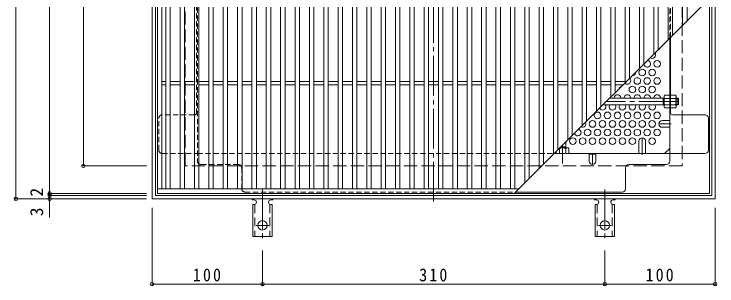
# Model space of a CAD drawing. Units: millimetres at full size, sheet at 1:4. Extents: x -887 to 1015, y -780 to 760.
# Drawn here: x -875 to -238, y 29 to 276 of the extents above; entities that cross this region are included whole.
import ezdxf
from ezdxf.enums import TextEntityAlignment as Align

# ---------------------------------------------------------------- set-up
doc = ezdxf.new("R2010")
doc.units = ezdxf.units.MM
doc.header["$LTSCALE"] = 4
doc.header["$PDMODE"] = 32
doc.header["$PDSIZE"] = 3.2
for name, pattern in [('CHAIN1', [8, 5, -1, 1, -1]), ('CHAIN2', [12, 9, -1, 1, -1]), ('DASHED1', [1.8, 1.2, -0.6]), ('DASHED2', [3, 2, -1]), ('DASHED3', [4, 3, -1])]:
    doc.linetypes.add(name, pattern=pattern)
for name, color, linetype, lineweight in [('A-1_躯体', 2, 'Continuous', 9), ('A-2_仕上', 3, 'Continuous', 9), ('A-4_その他', 7, 'Continuous', 9), ('A-6_寸法', 2, 'Continuous', 9), ('A-7_ハッチ', 2, 'Continuous', 9), ('A-8_記号', 2, 'Continuous', 9), ('A-A_ﾊｯﾁ-ﾜｸ', 3, 'Continuous', 9), ('A-B_ﾊｯﾁ', 2, 'Continuous', 9)]:
    doc.layers.add(name, color=color, linetype=linetype, lineweight=lineweight)
doc.styles.add('ＭＳ ゴシック', font='')
doc.styles.get('ＭＳ ゴシック').set_extended_font_data('MS Gothic')

msp = doc.modelspace()

# ---------------------------------------------------------------- linework, layer by layer
at = {"layer": 'A-1_躯体'}
for p, q in [((-239.713, 618.162), (-239.713, 108.162)), ((-242.713, 615.162), (-242.713, 111.162)), ((-242.713, 111.162), (-746.713, 111.162)), ((-239.713, 108.162), (-749.713, 108.162))]:
    msp.add_line(p, q, dxfattribs=at)
at = {"layer": 'A-1_躯体', "linetype": 'DASHED3'}
for p, q in [((-269.713, 588.162), (-269.713, 138.162)), ((-269.713, 138.162), (-719.713, 138.162))]:
    msp.add_line(p, q, dxfattribs=at)
at = {"layer": 'A-1_躯体'}
for points in [[(-749.713, 108.162), (-749.713, 618.162), (-239.713, 618.162)], [(-746.713, 111.162), (-746.713, 615.162), (-242.713, 615.162)]]:
    msp.add_lwpolyline(points, dxfattribs=at)
at = {"layer": 'A-1_躯体', "linetype": 'DASHED3'}
msp.add_lwpolyline([(-719.713, 138.162), (-719.713, 588.162), (-269.713, 588.162)], dxfattribs=at)
at = {"layer": 'A-2_仕上'}
for p, q in [((-744.713, 113.162), (-744.713, 613.162)), ((-244.712, 613.162), (-244.712, 113.162)), ((-740.713, 117.162), (-740.713, 609.162)), ((-737.213, 117.162), (-737.213, 609.162)), ((-733.213, 117.162), (-733.213, 609.162)), ((-724.213, 117.162), (-724.213, 609.162)), ((-720.213, 117.162), (-720.213, 609.162)), ((-711.213, 117.162), (-711.213, 609.162)), ((-707.213, 117.162), (-707.213, 609.162)), ((-698.213, 117.162), (-698.213, 609.162)), ((-694.213, 117.162), (-694.213, 609.162)), ((-685.213, 117.162), (-685.213, 609.162)), ((-681.213, 117.162), (-681.213, 609.162)), ((-672.213, 117.162), (-672.213, 609.162)), ((-668.213, 117.162), (-668.213, 609.162)), ((-659.213, 117.162), (-659.213, 609.162)), ((-655.213, 117.162), (-655.213, 609.162)), ((-646.213, 117.162), (-646.213, 609.162)), ((-642.213, 117.162), (-642.213, 609.162)), ((-633.213, 117.162), (-633.213, 609.162)), ((-629.213, 117.162), (-629.213, 609.162)), ((-620.213, 117.162), (-620.213, 609.162)), ((-616.213, 117.162), (-616.213, 609.162)), ((-607.213, 117.162), (-607.213, 609.162)), ((-603.213, 117.162), (-603.213, 609.162)), ((-594.213, 117.162), (-594.213, 609.162)), ((-590.213, 117.162), (-590.213, 609.162)), ((-581.213, 117.162), (-581.213, 609.162)), ((-577.213, 117.162), (-577.213, 609.162)), ((-568.213, 117.162), (-568.213, 609.162)), ((-564.213, 117.162), (-564.213, 609.162)), ((-555.213, 117.162), (-555.213, 609.162)), ((-551.213, 117.162), (-551.213, 609.162)), ((-542.213, 117.162), (-542.213, 609.162)), ((-538.213, 117.162), (-538.213, 609.162)), ((-529.213, 117.162), (-529.213, 609.162)), ((-525.213, 117.162), (-525.213, 609.162)), ((-516.213, 117.162), (-516.213, 609.162)), ((-512.213, 117.162), (-512.213, 609.162)), ((-503.213, 117.162), (-503.213, 609.162)), ((-499.213, 117.162), (-499.213, 609.162)), ((-490.213, 117.162), (-490.213, 609.162)), ((-486.213, 117.162), (-486.213, 609.162)), ((-477.213, 117.162), (-477.213, 609.162)), ((-473.213, 117.162), (-473.213, 609.162)), ((-464.213, 117.162), (-464.213, 609.162)), ((-460.213, 117.162), (-460.213, 609.162)), ((-451.213, 117.162), (-451.213, 609.162)), ((-447.213, 117.162), (-447.213, 609.162)), ((-438.213, 117.162), (-438.213, 609.162)), ((-434.213, 117.162), (-434.213, 609.162)), ((-425.213, 117.162), (-425.213, 609.162)), ((-421.213, 117.162), (-421.213, 609.162)), ((-412.213, 609.162), (-412.213, 122.662)), ((-408.213, 609.162), (-408.213, 126.662)), ((-399.213, 609.162), (-399.213, 135.662)), ((-395.213, 609.162), (-395.213, 139.662)), ((-386.213, 609.162), (-386.213, 148.662)), ((-382.213, 609.162), (-382.213, 152.662)), ((-373.213, 609.162), (-373.213, 161.662)), ((-369.213, 609.162), (-369.213, 165.662)), ((-360.213, 609.162), (-360.213, 174.662)), ((-356.213, 609.162), (-356.213, 178.662)), ((-347.213, 609.162), (-347.213, 187.662)), ((-343.213, 609.162), (-343.213, 191.662)), ((-334.213, 609.162), (-334.213, 200.662)), ((-330.213, 609.162), (-330.213, 204.662)), ((-321.213, 609.162), (-321.213, 213.662)), ((-317.213, 609.162), (-317.213, 217.662)), ((-308.213, 609.162), (-308.213, 226.662)), ((-304.213, 609.162), (-304.213, 230.662)), ((-295.213, 609.162), (-295.213, 239.662)), ((-291.213, 609.162), (-291.213, 243.662)), ((-282.213, 609.162), (-282.213, 252.662)), ((-278.213, 609.162), (-278.213, 256.662)), ((-269.213, 609.162), (-269.213, 265.662)), ((-265.213, 609.162), (-265.213, 269.662)), ((-244.713, 290.162), (-421.713, 113.162)), ((-740.713, 214.662), (-737.213, 214.662)), ((-740.713, 211.662), (-737.213, 211.662)), ((-733.213, 214.662), (-724.213, 214.662)), ((-733.213, 211.662), (-724.213, 211.662)), ((-720.213, 214.662), (-711.213, 214.662)), ((-720.213, 211.662), (-711.213, 211.662)), ((-707.213, 214.662), (-698.213, 214.662)), ((-707.213, 211.662), (-698.213, 211.662)), ((-694.213, 214.662), (-685.213, 214.662)), ((-694.213, 211.662), (-685.213, 211.662)), ((-681.213, 214.662), (-672.213, 214.662)), ((-681.213, 211.662), (-672.213, 211.662)), ((-668.213, 214.662), (-659.213, 214.662)), ((-668.213, 211.662), (-659.213, 211.662)), ((-655.213, 214.662), (-646.213, 214.662)), ((-655.213, 211.662), (-646.213, 211.662)), ((-642.213, 214.662), (-633.213, 214.662)), ((-642.213, 211.662), (-633.213, 211.662)), ((-629.213, 214.662), (-620.213, 214.662)), ((-629.213, 211.662), (-620.213, 211.662)), ((-616.213, 214.662), (-607.213, 214.662)), ((-616.213, 211.662), (-607.213, 211.662)), ((-603.213, 214.662), (-594.213, 214.662)), ((-603.213, 211.662), (-594.213, 211.662)), ((-590.213, 214.662), (-581.213, 214.662)), ((-590.213, 211.662), (-581.213, 211.662)), ((-577.213, 214.662), (-568.213, 214.662)), ((-577.213, 211.662), (-568.213, 211.662)), ((-564.213, 214.662), (-555.213, 214.662)), ((-564.213, 211.662), (-555.213, 211.662)), ((-551.213, 214.662), (-542.213, 214.662)), ((-551.213, 211.662), (-542.213, 211.662)), ((-538.213, 214.662), (-529.213, 214.662)), ((-538.213, 211.662), (-529.213, 211.662)), ((-525.213, 214.662), (-516.213, 214.662)), ((-525.213, 211.662), (-516.213, 211.662)), ((-512.213, 214.662), (-503.213, 214.662)), ((-512.213, 211.662), (-503.213, 211.662)), ((-499.213, 214.662), (-490.213, 214.662)), ((-499.213, 211.662), (-490.213, 211.662)), ((-486.213, 214.662), (-477.213, 214.662)), ((-486.213, 211.662), (-477.213, 211.662)), ((-473.213, 214.662), (-464.213, 214.662)), ((-473.213, 211.662), (-464.213, 211.662)), ((-460.213, 214.662), (-451.213, 214.662)), ((-460.213, 211.662), (-451.213, 211.662)), ((-447.213, 214.662), (-438.213, 214.662)), ((-447.213, 211.662), (-438.213, 211.662)), ((-434.213, 214.662), (-425.213, 214.662)), ((-434.213, 211.662), (-425.213, 211.662)), ((-421.213, 214.662), (-412.213, 214.662)), ((-421.213, 211.662), (-412.213, 211.662)), ((-408.213, 214.662), (-399.213, 214.662)), ((-408.213, 211.662), (-399.213, 211.662)), ((-395.213, 214.662), (-386.213, 214.662)), ((-395.213, 211.662), (-386.213, 211.662)), ((-382.213, 214.662), (-373.213, 214.662)), ((-382.213, 211.662), (-373.213, 211.662)), ((-369.213, 214.662), (-360.213, 214.662)), ((-369.213, 211.662), (-360.213, 211.662)), ((-356.213, 214.662), (-347.213, 214.662)), ((-356.213, 211.662), (-347.213, 211.662)), ((-343.213, 214.662), (-334.213, 214.662)), ((-343.213, 211.662), (-334.213, 211.662)), ((-330.213, 214.662), (-321.213, 214.662)), ((-330.213, 211.662), (-323.213, 211.662)), ((-744.713, 117.162), (-417.713, 117.162)), ((-244.712, 113.162), (-744.713, 113.162))]:
    msp.add_line(p, q, dxfattribs=at)
at = {"layer": 'A-4_その他'}
for p, q in [((-873.054, 618.162), (-873.054, 108.162)), ((-842.449, 613.162), (-842.449, 113.162)), ((-811.844, 588.162), (-811.844, 138.162)), ((-813.044, 138.162), (-754.713, 138.162)), ((-843.649, 113.162), (-754.713, 113.162)), ((-843.649, 111.162), (-754.713, 111.162)), ((-842.449, 113.162), (-842.449, 111.162)), ((-842.449, 111.162), (-842.449, 91.154)), ((-874.254, 108.162), (-754.713, 108.162)), ((-749.713, 29.585), (-749.713, 100.162)), ((-239.713, 29.585), (-239.713, 100.162)), ((-649.713, 29.585), (-649.713, 61.23)), ((-339.713, 29.585), (-339.713, 61.23)), ((-749.713, 30.785), (-649.713, 30.785)), ((-649.713, 30.785), (-339.713, 30.785)), ((-339.713, 30.785), (-239.713, 30.785))]:
    msp.add_line(p, q, dxfattribs=at)
for p in [(-811.844, 138.162), (-842.449, 113.162), (-873.054, 108.162), (-842.449, 111.162), (-842.449, 108.162), (-749.713, 30.785), (-649.713, 30.785), (-339.713, 30.785), (-239.713, 30.785)]:
    msp.add_point(p, dxfattribs=at)
at = {"layer": 'A-6_寸法'}
for centre in [(-292.213, 230.66), (-305.713, 222.866), (-296.713, 222.866), (-310.213, 215.072), (-301.213, 215.072), (-292.213, 215.072), (-314.713, 207.278), (-305.713, 207.278), (-296.713, 207.278), (-346.213, 183.895), (-337.213, 183.895), (-328.213, 183.895), (-319.213, 183.895), (-310.213, 183.895), (-301.213, 183.895), (-292.213, 183.895), (-350.713, 176.101), (-341.713, 176.101), (-332.713, 176.101), (-323.713, 176.101), (-314.713, 176.101), (-305.713, 176.101), (-296.713, 176.101), (-355.213, 168.306), (-346.213, 168.306), (-337.213, 168.306), (-328.213, 168.306), (-319.213, 168.306), (-310.213, 168.306), (-301.213, 168.306), (-292.213, 168.306), (-368.713, 160.512), (-359.713, 160.512), (-350.713, 160.512), (-341.713, 160.512), (-332.713, 160.512), (-323.713, 160.512), (-314.713, 160.512), (-296.713, 160.512)]:
    msp.add_circle(centre, 3, dxfattribs=at)
for centre, start, end in [((-292.213, 246.249), 282.70722, 347.29278), ((-296.713, 238.454), 228.9492, 41.0508), ((-301.213, 230.66), 179.96123, 90.03877), ((-314.713, 222.866), 264.58915, 5.41085), ((-319.213, 215.072), 216.99966, 53.00034), ((-323.713, 207.278), 111.29624, 158.70376), ((-337.213, 199.483), 357.61786, 19.58149), ((-328.213, 199.483), 357.61786, 182.38214), ((-319.213, 199.483), 357.61786, 182.38214), ((-310.213, 199.483), 357.61786, 182.38214), ((-301.213, 199.483), 357.61786, 182.38214), ((-292.213, 199.483), 357.61786, 182.38214), ((-341.713, 191.689), 204.68201, 33.81492), ((-332.713, 191.689), 146.18508, 33.81492), ((-323.713, 191.689), 146.18508, 33.81492), ((-314.713, 191.689), 146.18508, 33.81492), ((-305.713, 191.689), 146.18508, 33.81492), ((-296.713, 191.689), 146.18508, 33.81492), ((-359.713, 176.101), 237.77811, 32.22189), ((-364.213, 168.306), 191.26992, 78.73008), ((-377.713, 160.512), 338.96053, 352.85353)]:
    msp.add_arc(centre, 3, start, end, dxfattribs=at)
at = {"layer": 'A-7_ハッチ', "linetype": 'CHAIN2'}
msp.add_line((-494.713, 621.759), (-494.713, 104.565), dxfattribs=at)
at = {"layer": 'A-7_ハッチ', "linetype": 'DASHED1'}
for p, q in [((-708.513, 583.966), (-708.513, 142.359)), ((-280.913, 253.962), (-280.913, 583.966)), ((-709.313, 185.32), (-709.313, 344.701)), ((-280.113, 254.762), (-280.113, 344.701)), ((-280.113, 199.359), (-280.913, 199.359)), ((-280.113, 193.159), (-280.913, 193.159)), ((-743.516, 152.359), (-743.516, 181.36)), ((-711.513, 184.36), (-740.516, 184.36)), ((-740.516, 149.359), (-708.513, 149.359)), ((-708.513, 149.359), (-385.517, 149.359)), ((-671.512, 139.359), (-705.513, 139.359)), ((-668.512, 136.359), (-668.512, 117.359)), ((-665.512, 114.359), (-420.517, 114.359))]:
    msp.add_line(p, q, dxfattribs=at)
at = {"layer": 'A-7_ハッチ'}
for p, q in [((-280.113, 185.32), (-280.113, 254.762)), ((-280.913, 142.359), (-280.913, 253.962)), ((-248.909, 184.36), (-277.913, 184.36)), ((-245.909, 152.359), (-245.909, 181.36)), ((-285.525, 149.359), (-280.913, 153.971)), ((-385.517, 149.359), (-248.909, 149.359)), ((-353.713, 148.559), (-347.713, 148.559)), ((-320.914, 117.359), (-320.914, 136.359)), ((-317.914, 139.359), (-283.913, 139.359)), ((-420.517, 114.359), (-323.914, 114.359))]:
    msp.add_line(p, q, dxfattribs=at)
at = {"layer": 'A-7_ハッチ', "linetype": 'DASHED1'}
for centre, start, end in [((-711.513, 187.36), 270, 0), ((-740.516, 181.36), 90, 180), ((-740.516, 152.359), 180, 270), ((-705.513, 142.359), 180, 270), ((-671.512, 136.359), 0, 90), ((-665.512, 117.359), 180, 270)]:
    msp.add_arc(centre, 3, start, end, dxfattribs=at)
at = {"layer": 'A-7_ハッチ'}
for centre, start, end in [((-277.913, 187.36), 180, 270), ((-248.909, 181.36), 0, 90), ((-248.909, 152.359), 270, 0), ((-283.913, 142.359), 270, 0), ((-317.914, 136.359), 90, 180), ((-323.914, 117.359), 270, 0)]:
    msp.add_arc(centre, 3, start, end, dxfattribs=at)
at = {"layer": 'A-8_記号'}
for p, q in [((-287.713, 179.101), (-280.913, 179.101)), ((-287.713, 173.101), (-280.913, 173.101)), ((-308.713, 160.509), (-308.713, 149.359)), ((-302.713, 160.509), (-302.713, 149.359)), ((-353.713, 142.359), (-353.713, 149.359)), ((-347.713, 142.359), (-347.713, 149.359))]:
    msp.add_line(p, q, dxfattribs=at)
at = {"layer": 'A-8_記号', "linetype": 'CHAIN1'}
for p, q in [((-279.713, 176.101), (-290.713, 176.101)), ((-305.713, 148.159), (-305.713, 163.509)), ((-350.713, 149.359), (-350.713, 139.359))]:
    msp.add_line(p, q, dxfattribs=at)
at = {"layer": 'A-8_記号'}
for centre, start, end in [((-287.713, 176.101), 90, 270), ((-305.713, 160.509), 0, 180), ((-350.713, 142.359), 180, 0)]:
    msp.add_arc(centre, 3, start, end, dxfattribs=at)
at = {"layer": 'A-A_ﾊｯﾁ-ﾜｸ', "color": 7, "linetype": 'CHAIN2'}
for p, q in [((-649.713, 116.63), (-649.713, 69.23)), ((-339.713, 116.63), (-339.713, 69.23)), ((-655.489, 84.162), (-643.937, 84.162)), ((-345.489, 84.162), (-333.937, 84.162))]:
    msp.add_line(p, q, dxfattribs=at)
at = {"layer": 'A-A_ﾊｯﾁ-ﾜｸ'}
for p, q in [((-658.463, 103.162), (-657.213, 103.162)), ((-658.463, 103.162), (-658.463, 74.162)), ((-657.713, 107.162), (-657.213, 107.162)), ((-642.218, 107.162), (-641.704, 107.162)), ((-640.963, 103.162), (-642.213, 103.162)), ((-640.963, 103.162), (-640.963, 74.162)), ((-348.463, 103.162), (-347.213, 103.162)), ((-348.463, 103.162), (-348.463, 74.162)), ((-347.713, 107.162), (-347.213, 107.162)), ((-332.218, 107.162), (-331.704, 107.162)), ((-330.963, 103.162), (-332.213, 103.162)), ((-330.963, 103.162), (-330.963, 74.162)), ((-640.963, 74.162), (-658.463, 74.162)), ((-330.963, 74.162), (-348.463, 74.162))]:
    msp.add_line(p, q, dxfattribs=at)
at = {"layer": 'A-A_ﾊｯﾁ-ﾜｸ', "linetype": 'DASHED2'}
for p, q in [((-656.463, 103.308), (-656.463, 74.162)), ((-642.963, 103.308), (-642.963, 74.162)), ((-346.463, 103.308), (-346.463, 74.162)), ((-332.963, 103.308), (-332.963, 74.162))]:
    msp.add_line(p, q, dxfattribs=at)
at = {"layer": 'A-A_ﾊｯﾁ-ﾜｸ'}
for centre in [(-649.713, 84.162), (-339.713, 84.162)]:
    msp.add_circle(centre, 4.25, dxfattribs=at)
for centre, start, end in [((-657.713, 109.162), 209.99951, 269.72403), ((-657.213, 105.162), 270, 90), ((-642.213, 105.162), 90.13329, 270), ((-641.713, 109.162), 270.24162, 330.00072), ((-347.713, 109.162), 209.99951, 269.72403), ((-347.213, 105.162), 270, 90), ((-332.213, 105.162), 90.13329, 270), ((-331.713, 109.162), 270.24162, 330.00072)]:
    msp.add_arc(centre, 2, start, end, dxfattribs=at)
at = {"layer": 'A-B_ﾊｯﾁ', "color": 3}
for p, q in [((-285.913, 199.359), (-335.517, 199.359)), ((-286.913, 193.359), (-286.913, 199.359)), ((-286.913, 198.859), (-285.913, 198.859)), ((-273.413, 199.359), (-275.113, 199.359)), ((-275.113, 198.859), (-272.913, 198.859)), ((-273.413, 193.359), (-273.413, 199.359)), ((-273.413, 199.359), (-272.913, 198.859)), ((-272.913, 193.859), (-272.913, 198.859)), ((-285.913, 193.359), (-341.517, 193.359)), ((-286.913, 193.859), (-285.913, 193.859)), ((-275.113, 193.859), (-272.913, 193.859)), ((-273.413, 193.359), (-275.113, 193.359)), ((-273.413, 193.359), (-272.913, 193.859)), ((-374.913, 159.962), (-374.913, 154.359)), ((-380.413, 154.462), (-380.413, 154.359)), ((-379.517, 155.359), (-374.913, 155.359)), ((-375.413, 155.359), (-375.413, 154.359))]:
    msp.add_line(p, q, dxfattribs=at)
at = {"layer": 'A-B_ﾊｯﾁ'}
for p, q in [((-285.913, 201.359), (-285.48, 202.109)), ((-285.913, 191.359), (-285.913, 201.359)), ((-280.913, 202.109), (-285.48, 202.109)), ((-285.48, 199.222), (-280.913, 199.222)), ((-280.913, 190.609), (-280.913, 202.109)), ((-280.113, 190.609), (-280.113, 202.109)), ((-280.113, 202.109), (-275.546, 202.109)), ((-275.546, 199.222), (-280.113, 199.222)), ((-275.113, 201.359), (-275.546, 202.109)), ((-275.113, 191.359), (-275.113, 201.359)), ((-285.913, 191.359), (-285.48, 190.609)), ((-285.48, 193.495), (-280.913, 193.495)), ((-275.546, 193.495), (-280.113, 193.495)), ((-275.113, 191.359), (-275.546, 190.609)), ((-280.913, 190.609), (-285.48, 190.609)), ((-280.113, 190.609), (-275.546, 190.609)), ((-380.776, 153.926), (-380.776, 149.359)), ((-380.517, 154.359), (-372.913, 154.359)), ((-375.05, 153.926), (-375.05, 149.359)), ((-372.913, 154.359), (-372.163, 153.926)), ((-383.663, 149.359), (-383.663, 151.212))]:
    msp.add_line(p, q, dxfattribs=at)
at = {"layer": 'A-B_ﾊｯﾁ', "color": 3, "linetype": 'CHAIN2'}
for p, q in [((-272.913, 196.359), (-338.517, 196.359)), ((-377.913, 156.962), (-377.913, 140.126))]:
    msp.add_line(p, q, dxfattribs=at)
at = {"layer": 'A-B_ﾊｯﾁ'}
msp.add_lwpolyline([(-383.663, 149.359), (-372.163, 149.359), (-372.163, 153.926)], dxfattribs=at)
for centre, radius, start, end in [((-282.631, 200.464), 3.29, 149.99998, 176.07924), ((-283.178, 200.699), 2.735, 180.2103, 212.68507), ((-276.23, 196.359), 9.683, 162.79973, 197.20026), ((-278.395, 200.464), 3.29, 3.92076, 30.00002), ((-277.848, 200.699), 2.735, 327.31493, 359.7897), ((-284.796, 196.359), 9.683, 342.79974, 17.20027), ((-283.178, 192.019), 2.735, 147.31491, 179.78969), ((-282.631, 192.253), 3.29, 183.92075, 210), ((-277.848, 192.019), 2.735, 0.21031, 32.68509), ((-278.395, 192.253), 3.29, 330, 356.07925), ((-382.253, 151.624), 2.735, 57.31491, 59.95843), ((-377.913, 144.676), 9.683, 72.79973, 107.20026), ((-373.573, 151.624), 2.735, 90.2103, 122.68507), ((-373.808, 151.077), 3.29, 59.99998, 86.07924)]:
    msp.add_arc(centre, radius, start, end, dxfattribs=at)

# ---------------------------------------------------------------- texts
at = {"layer": 'A-4_その他', "color": 2, "style": 'ＭＳ ゴシック'}
for s, p in [('2', (-844.849, 110.202)), ('3', (-844.849, 92.347))]:
    msp.add_text(s, height=11.73, rotation=90, dxfattribs=at).set_placement(p, align=Align.BOTTOM_LEFT)
at = {"layer": 'A-4_その他', "color": 2, "char_height": 11.73, "attachment_point": 7, "style": 'ＭＳ ゴシック'}
for s, insert in [('\\T1.27;\\W0.9;100', (-712.713, 33.185)), ('\\T1.27;\\W0.9;310', (-507.713, 33.185)), ('\\T1.27;\\W0.9;100', (-302.713, 33.185))]:
    msp.add_mtext(s, dxfattribs=dict(at, insert=insert))

doc.saveas('drawing.dxf')
